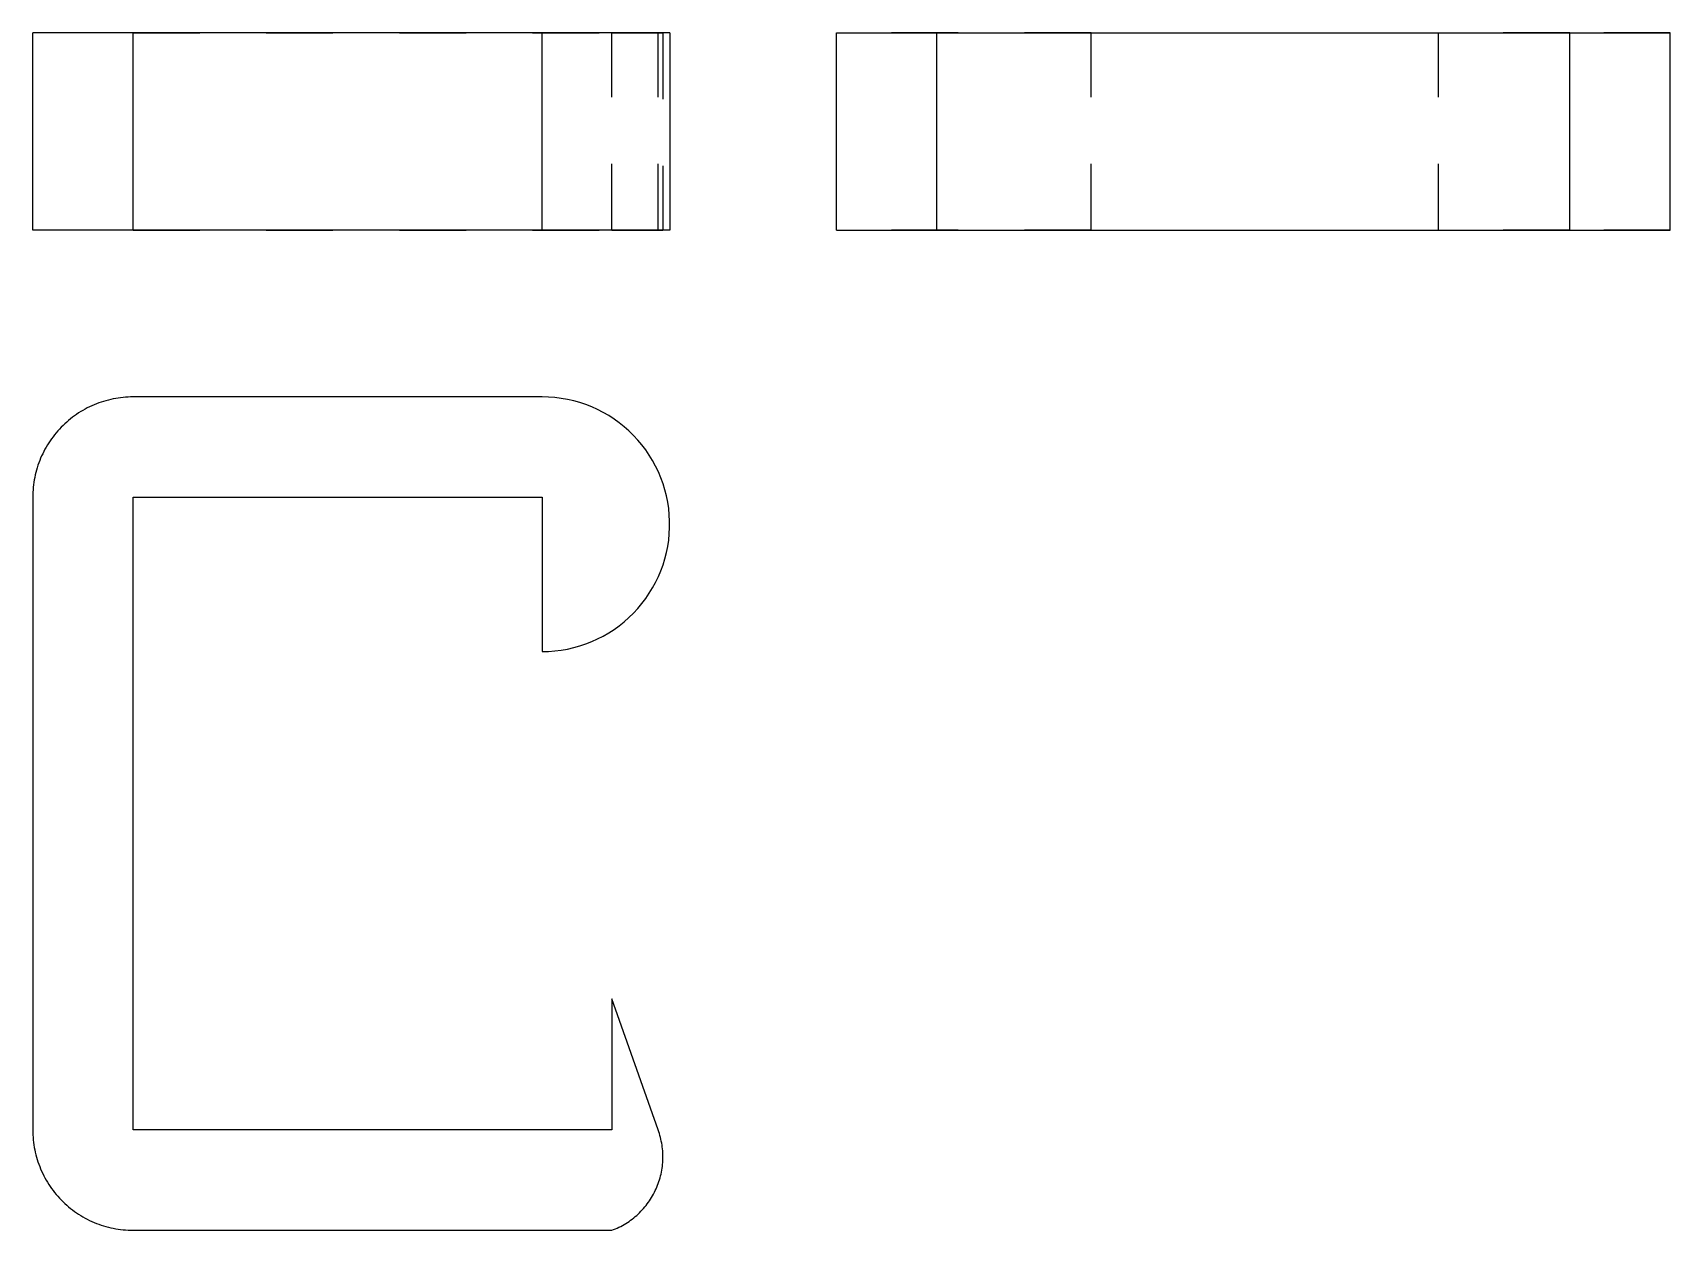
# Model space of a CAD drawing. Extents: x 0 to 2.46, y 0 to 1.8.
import ezdxf

# ---------------------------------------------------------------- set-up
doc = ezdxf.new("R2010")
doc.units = 0
doc.linetypes.add('HIDDEN', pattern=[0.062615, 0.041764, -0.020851])
for name, color, linetype in [('FRONT', 7, 'CONTINUOUS'), ('FRONT_HID', 7, 'HIDDEN'), ('LEFT', 7, 'CONTINUOUS'), ('LEFT_HID', 7, 'HIDDEN'), ('TOP', 7, 'CONTINUOUS')]:
    doc.layers.add(name, color=color, linetype=linetype)

msp = doc.modelspace()

# ---------------------------------------------------------------- linework, layer by layer
at = {"layer": 'FRONT'}
for p, q in [((0, 1.502763), (0, 1.799638)), ((0.15074, 1.799638), (0, 1.799638)), ((0.765296, 1.799638), (0.15074, 1.799638)), ((0.15074, 1.502763), (0.15074, 1.799638)), ((0.95662, 1.799638), (0.765296, 1.799638)), ((0.765296, 1.502763), (0.765296, 1.799638)), ((0.95662, 1.799638), (0.95662, 1.502763)), ((0.15074, 1.502763), (0, 1.502763)), ((0.765296, 1.502763), (0.15074, 1.502763)), ((0.95662, 1.502763), (0.765296, 1.502763))]:
    msp.add_line(p, q, dxfattribs=at)
at = {"layer": 'FRONT_HID', "linetype": 'HIDDEN'}
for p, q in [((0.15074, 1.799638), (0.869655, 1.799638)), ((0.869655, 1.799638), (0.15074, 1.799638)), ((0.869655, 1.502763), (0.869655, 1.799638)), ((0.869655, 1.799638), (0.946465, 1.799638)), ((0.939227, 1.799638), (0.869655, 1.799638)), ((0.869655, 1.502763), (0.869655, 1.799638)), ((0.869655, 1.502763), (0.869655, 1.799638)), ((0.939227, 1.502763), (0.939227, 1.799638)), ((0.946465, 1.799638), (0.939227, 1.799638)), ((0.946465, 1.799638), (0.946465, 1.502763)), ((0.15074, 1.502763), (0.869655, 1.502763)), ((0.869655, 1.502763), (0.15074, 1.502763)), ((0.869655, 1.502763), (0.946465, 1.502763)), ((0.939227, 1.502763), (0.869655, 1.502763)), ((0.946465, 1.502763), (0.939227, 1.502763))]:
    msp.add_line(p, q, dxfattribs=at)
at = {"layer": 'LEFT'}
for p, q in [((1.207081, 1.502763), (1.207081, 1.799638)), ((1.207081, 1.799638), (1.357821, 1.799638)), ((1.357821, 1.799638), (2.308643, 1.799638)), ((1.357821, 1.502763), (1.357821, 1.799638)), ((2.308643, 1.799638), (2.459383, 1.799638)), ((2.308643, 1.502763), (2.308643, 1.799638)), ((2.459383, 1.502763), (2.459383, 1.799638)), ((1.207081, 1.502763), (1.357821, 1.502763)), ((1.357821, 1.502763), (2.308643, 1.502763)), ((2.308643, 1.502763), (2.459383, 1.502763))]:
    msp.add_line(p, q, dxfattribs=at)
at = {"layer": 'LEFT_HID', "linetype": 'HIDDEN'}
for p, q in [((1.589729, 1.799638), (1.207081, 1.799638)), ((1.357821, 1.799638), (1.589729, 1.799638)), ((1.589729, 1.502763), (1.589729, 1.799638)), ((2.308643, 1.799638), (2.111521, 1.799638)), ((2.111521, 1.502763), (2.111521, 1.799638)), ((2.111521, 1.799638), (2.308643, 1.799638)), ((2.459383, 1.799638), (2.308643, 1.799638)), ((1.589729, 1.502763), (1.207081, 1.502763)), ((1.357821, 1.502763), (1.589729, 1.502763)), ((2.308643, 1.502763), (2.111521, 1.502763)), ((2.111521, 1.502763), (2.308643, 1.502763)), ((2.459383, 1.502763), (2.308643, 1.502763))]:
    msp.add_line(p, q, dxfattribs=at)
at = {"layer": 'TOP'}
for p, q in [((0.072139, 1.230188), (0.068957, 1.228188)), ((0.07537, 1.232107), (0.072139, 1.230188)), ((0.078648, 1.233946), (0.07537, 1.232107)), ((0.081971, 1.235702), (0.078648, 1.233946)), ((0.085336, 1.237375), (0.081971, 1.235702)), ((0.088743, 1.238963), (0.085336, 1.237375)), ((0.092187, 1.240466), (0.088743, 1.238963)), ((0.095669, 1.241883), (0.092187, 1.240466)), ((0.099184, 1.243212), (0.095669, 1.241883)), ((0.102731, 1.244453), (0.099184, 1.243212)), ((0.106309, 1.245606), (0.102731, 1.244453)), ((0.109914, 1.246669), (0.106309, 1.245606)), ((0.113544, 1.247641), (0.109914, 1.246669)), ((0.117197, 1.248523), (0.113544, 1.247641)), ((0.120872, 1.249314), (0.117197, 1.248523)), ((0.124564, 1.250013), (0.120872, 1.249314)), ((0.128273, 1.250619), (0.124564, 1.250013)), ((0.131997, 1.251133), (0.128273, 1.250619)), ((0.135731, 1.251554), (0.131997, 1.251133)), ((0.139475, 1.251881), (0.135731, 1.251554)), ((0.143226, 1.252115), (0.139475, 1.251881)), ((0.146982, 1.252256), (0.143226, 1.252115)), ((0.15074, 1.252303), (0.146982, 1.252256)), ((0.765296, 1.252303), (0.15074, 1.252303)), ((0.774833, 1.252065), (0.765296, 1.252303)), ((0.784346, 1.251352), (0.774833, 1.252065)), ((0.793811, 1.250166), (0.784346, 1.251352)), ((0.803206, 1.248509), (0.793811, 1.250166)), ((0.812507, 1.246386), (0.803206, 1.248509)), ((0.82169, 1.243803), (0.812507, 1.246386)), ((0.830733, 1.240764), (0.82169, 1.243803)), ((0.839613, 1.237279), (0.830733, 1.240764)), ((0.848308, 1.233356), (0.839613, 1.237279)), ((0.856798, 1.229003), (0.848308, 1.233356)), ((0.04283, 1.206815), (0.04024, 1.204092)), ((0.045488, 1.209472), (0.04283, 1.206815)), ((0.048211, 1.212063), (0.045488, 1.209472)), ((0.050998, 1.214585), (0.048211, 1.212063)), ((0.053846, 1.217036), (0.050998, 1.214585)), ((0.056755, 1.219416), (0.053846, 1.217036)), ((0.059723, 1.221722), (0.056755, 1.219416)), ((0.062747, 1.223954), (0.059723, 1.221722)), ((0.065825, 1.22611), (0.062747, 1.223954)), ((0.068957, 1.228188), (0.065825, 1.22611)), ((0.865059, 1.224234), (0.856798, 1.229003)), ((0.873073, 1.219058), (0.865059, 1.224234)), ((0.880818, 1.213489), (0.873073, 1.219058)), ((0.888277, 1.207541), (0.880818, 1.213489)), ((0.895429, 1.201229), (0.888277, 1.207541)), ((0.024115, 1.183346), (0.022115, 1.180164)), ((0.026193, 1.186477), (0.024115, 1.183346)), ((0.028348, 1.189556), (0.026193, 1.186477)), ((0.03058, 1.19258), (0.028348, 1.189556)), ((0.032887, 1.195547), (0.03058, 1.19258)), ((0.035266, 1.198456), (0.032887, 1.195547)), ((0.037718, 1.201305), (0.035266, 1.198456)), ((0.04024, 1.204092), (0.037718, 1.201305)), ((0.902259, 1.194568), (0.895429, 1.201229)), ((0.908747, 1.187575), (0.902259, 1.194568)), ((0.914879, 1.180267), (0.908747, 1.187575)), ((0.01042, 1.156634), (0.009091, 1.153119)), ((0.011837, 1.160115), (0.01042, 1.156634)), ((0.01334, 1.16356), (0.011837, 1.160115)), ((0.014928, 1.166966), (0.01334, 1.16356)), ((0.016601, 1.170332), (0.014928, 1.166966)), ((0.018357, 1.173655), (0.016601, 1.170332)), ((0.020195, 1.176933), (0.018357, 1.173655)), ((0.022115, 1.180164), (0.020195, 1.176933)), ((0.920639, 1.172663), (0.914879, 1.180267)), ((0.926013, 1.164781), (0.920639, 1.172663)), ((0.930988, 1.156641), (0.926013, 1.164781)), ((0.93555, 1.148263), (0.930988, 1.156641)), ((0.002989, 1.131431), (0.00229, 1.127738)), ((0.003779, 1.135105), (0.002989, 1.131431)), ((0.004661, 1.138759), (0.003779, 1.135105)), ((0.005634, 1.142389), (0.004661, 1.138759)), ((0.006697, 1.145994), (0.005634, 1.142389)), ((0.007849, 1.149571), (0.006697, 1.145994)), ((0.009091, 1.153119), (0.007849, 1.149571)), ((0.939689, 1.139668), (0.93555, 1.148263)), ((0.943395, 1.130877), (0.939689, 1.139668)), ((0.000187, 1.109076), (0.000047, 1.105321)), ((0.000421, 1.112827), (0.000187, 1.109076)), ((0.000749, 1.116571), (0.000421, 1.112827)), ((0.00117, 1.120306), (0.000749, 1.116571)), ((0.001684, 1.124029), (0.00117, 1.120306)), ((0.00229, 1.127738), (0.001684, 1.124029)), ((0.946657, 1.121913), (0.943395, 1.130877)), ((0.949469, 1.112797), (0.946657, 1.121913)), ((0.951823, 1.103552), (0.949469, 1.112797)), ((0.000047, 1.105321), (0, 1.101563)), ((0, 1.101563), (0, 0.15074)), ((0.15074, 0.15074), (0.15074, 1.101563)), ((0.15074, 1.101563), (0.765296, 1.101563)), ((0.765296, 1.101563), (0.765296, 0.869655)), ((0.953713, 1.094202), (0.951823, 1.103552)), ((0.955135, 1.084769), (0.953713, 1.094202)), ((0.956085, 1.075276), (0.955135, 1.084769)), ((0.956561, 1.065748), (0.956085, 1.075276)), ((0.956561, 1.056209), (0.956561, 1.065748)), ((0.953713, 1.027756), (0.955135, 1.037189)), ((0.955135, 1.037189), (0.956085, 1.046681)), ((0.956085, 1.046681), (0.956561, 1.056209)), ((0.946657, 1.000044), (0.949469, 1.00916)), ((0.949469, 1.00916), (0.951823, 1.018405)), ((0.951823, 1.018405), (0.953713, 1.027756)), ((0.939689, 0.98229), (0.943395, 0.99108)), ((0.943395, 0.99108), (0.946657, 1.000044)), ((0.926013, 0.957176), (0.930988, 0.965317)), ((0.930988, 0.965317), (0.93555, 0.973695)), ((0.93555, 0.973695), (0.939689, 0.98229)), ((0.908747, 0.934382), (0.914879, 0.94169)), ((0.914879, 0.94169), (0.920639, 0.949294)), ((0.920639, 0.949294), (0.926013, 0.957176)), ((0.880818, 0.908468), (0.888277, 0.914416)), ((0.888277, 0.914416), (0.895429, 0.920728)), ((0.895429, 0.920728), (0.902259, 0.927389)), ((0.902259, 0.927389), (0.908747, 0.934382)), ((0.839613, 0.884678), (0.848308, 0.888602)), ((0.848308, 0.888602), (0.856798, 0.892954)), ((0.856798, 0.892954), (0.865059, 0.897724)), ((0.865059, 0.897724), (0.873073, 0.902899)), ((0.873073, 0.902899), (0.880818, 0.908468)), ((0.765296, 0.869655), (0.774833, 0.869892)), ((0.774833, 0.869892), (0.784346, 0.870605)), ((0.784346, 0.870605), (0.793811, 0.871792)), ((0.793811, 0.871792), (0.803206, 0.873448)), ((0.803206, 0.873448), (0.812507, 0.875571)), ((0.812507, 0.875571), (0.82169, 0.878155)), ((0.82169, 0.878155), (0.830733, 0.881193)), ((0.830733, 0.881193), (0.839613, 0.884678)), ((0.939227, 0.15074), (0.869655, 0.347862)), ((0.869655, 0.347862), (0.869655, 0.15074)), ((0, 0.15074), (0.000047, 0.146982)), ((0.869655, 0.15074), (0.15074, 0.15074)), ((0.940205, 0.147981), (0.939227, 0.15074)), ((0.941113, 0.145199), (0.940205, 0.147981)), ((0.000047, 0.146982), (0.000187, 0.143226)), ((0.000187, 0.143226), (0.000421, 0.139475)), ((0.000421, 0.139475), (0.000749, 0.135731)), ((0.000749, 0.135731), (0.00117, 0.131997)), ((0.00117, 0.131997), (0.001684, 0.128273)), ((0.001684, 0.128273), (0.00229, 0.124564)), ((0.00229, 0.124564), (0.002989, 0.120872)), ((0.941952, 0.142395), (0.941113, 0.145199)), ((0.94272, 0.13957), (0.941952, 0.142395)), ((0.943418, 0.136728), (0.94272, 0.13957)), ((0.944045, 0.133869), (0.943418, 0.136728)), ((0.944601, 0.130995), (0.944045, 0.133869)), ((0.945084, 0.128108), (0.944601, 0.130995)), ((0.945496, 0.125211), (0.945084, 0.128108)), ((0.945835, 0.122303), (0.945496, 0.125211)), ((0.002989, 0.120872), (0.003779, 0.117197)), ((0.003779, 0.117197), (0.004661, 0.113544)), ((0.004661, 0.113544), (0.005634, 0.109914)), ((0.005634, 0.109914), (0.006697, 0.106309)), ((0.006697, 0.106309), (0.007849, 0.102731)), ((0.007849, 0.102731), (0.009091, 0.099184)), ((0.009091, 0.099184), (0.01042, 0.095669)), ((0.94561, 0.096016), (0.945927, 0.098926)), ((0.946102, 0.119389), (0.945835, 0.122303)), ((0.945927, 0.098926), (0.94617, 0.101843)), ((0.946295, 0.116468), (0.946102, 0.119389)), ((0.94617, 0.101843), (0.946341, 0.104765)), ((0.946416, 0.113544), (0.946295, 0.116468)), ((0.946341, 0.104765), (0.946439, 0.10769)), ((0.946464, 0.110617), (0.946416, 0.113544)), ((0.946439, 0.10769), (0.946464, 0.110617)), ((0.01042, 0.095669), (0.011837, 0.092187)), ((0.011837, 0.092187), (0.01334, 0.088743)), ((0.01334, 0.088743), (0.014928, 0.085336)), ((0.014928, 0.085336), (0.016601, 0.081971)), ((0.016601, 0.081971), (0.018357, 0.078648)), ((0.018357, 0.078648), (0.020195, 0.07537)), ((0.020195, 0.07537), (0.022115, 0.072139)), ((0.940498, 0.073205), (0.941385, 0.075994)), ((0.941385, 0.075994), (0.942201, 0.078805)), ((0.942201, 0.078805), (0.942948, 0.081635)), ((0.942948, 0.081635), (0.943623, 0.084483)), ((0.943623, 0.084483), (0.944228, 0.087347)), ((0.944228, 0.087347), (0.944761, 0.090225)), ((0.944761, 0.090225), (0.945222, 0.093115)), ((0.945222, 0.093115), (0.94561, 0.096016)), ((0.022115, 0.072139), (0.024115, 0.068957)), ((0.024115, 0.068957), (0.026193, 0.065825)), ((0.026193, 0.065825), (0.028348, 0.062747)), ((0.028348, 0.062747), (0.03058, 0.059723)), ((0.03058, 0.059723), (0.032887, 0.056755)), ((0.032887, 0.056755), (0.035266, 0.053846)), ((0.035266, 0.053846), (0.037718, 0.050998)), ((0.037718, 0.050998), (0.04024, 0.048211)), ((0.927934, 0.046852), (0.929482, 0.049336)), ((0.929482, 0.049336), (0.930967, 0.051858)), ((0.930967, 0.051858), (0.932389, 0.054417)), ((0.932389, 0.054417), (0.933746, 0.05701)), ((0.933746, 0.05701), (0.935039, 0.059636)), ((0.935039, 0.059636), (0.936265, 0.062294)), ((0.936265, 0.062294), (0.937425, 0.064981)), ((0.937425, 0.064981), (0.938518, 0.067696)), ((0.938518, 0.067696), (0.939542, 0.070438)), ((0.939542, 0.070438), (0.940498, 0.073205)), ((0.04024, 0.048211), (0.04283, 0.045488)), ((0.04283, 0.045488), (0.045488, 0.04283)), ((0.045488, 0.04283), (0.048211, 0.04024)), ((0.048211, 0.04024), (0.050998, 0.037718)), ((0.050998, 0.037718), (0.053846, 0.035266)), ((0.053846, 0.035266), (0.056755, 0.032887)), ((0.056755, 0.032887), (0.059723, 0.03058)), ((0.059723, 0.03058), (0.062747, 0.028348)), ((0.062747, 0.028348), (0.065825, 0.026193)), ((0.065825, 0.026193), (0.068957, 0.024115)), ((0.909256, 0.024414), (0.911369, 0.02644)), ((0.911369, 0.02644), (0.913431, 0.028518)), ((0.913431, 0.028518), (0.91544, 0.030646)), ((0.91544, 0.030646), (0.917395, 0.032824)), ((0.917395, 0.032824), (0.919296, 0.03505)), ((0.919296, 0.03505), (0.92114, 0.037323)), ((0.92114, 0.037323), (0.922927, 0.039641)), ((0.922927, 0.039641), (0.924656, 0.042003)), ((0.924656, 0.042003), (0.926325, 0.044407)), ((0.926325, 0.044407), (0.927934, 0.046852)), ((0.068957, 0.024115), (0.072139, 0.022115)), ((0.072139, 0.022115), (0.07537, 0.020195)), ((0.07537, 0.020195), (0.078648, 0.018357)), ((0.078648, 0.018357), (0.081971, 0.016601)), ((0.081971, 0.016601), (0.085336, 0.014928)), ((0.085336, 0.014928), (0.088743, 0.01334)), ((0.088743, 0.01334), (0.092187, 0.011837)), ((0.092187, 0.011837), (0.095669, 0.01042)), ((0.095669, 0.01042), (0.099184, 0.009091)), ((0.099184, 0.009091), (0.102731, 0.007849)), ((0.102731, 0.007849), (0.106309, 0.006697)), ((0.106309, 0.006697), (0.109914, 0.005634)), ((0.109914, 0.005634), (0.113544, 0.004661)), ((0.113544, 0.004661), (0.117197, 0.003779)), ((0.117197, 0.003779), (0.120872, 0.002989)), ((0.120872, 0.002989), (0.124564, 0.00229)), ((0.124564, 0.00229), (0.128273, 0.001684)), ((0.128273, 0.001684), (0.131997, 0.00117)), ((0.131997, 0.00117), (0.135731, 0.000749)), ((0.135731, 0.000749), (0.139475, 0.000421)), ((0.139475, 0.000421), (0.143226, 0.000187)), ((0.143226, 0.000187), (0.146982, 0.000047)), ((0.146982, 0.000047), (0.15074, 0)), ((0.15074, 0), (0.869655, 0)), ((0.869655, 0), (0.872388, 0.001046)), ((0.872388, 0.001046), (0.875095, 0.00216)), ((0.875095, 0.00216), (0.877773, 0.003341)), ((0.877773, 0.003341), (0.880421, 0.004588)), ((0.880421, 0.004588), (0.883037, 0.005901)), ((0.883037, 0.005901), (0.885619, 0.007279)), ((0.885619, 0.007279), (0.888166, 0.008721)), ((0.888166, 0.008721), (0.890677, 0.010226)), ((0.890677, 0.010226), (0.893149, 0.011793)), ((0.893149, 0.011793), (0.895582, 0.013421)), ((0.895582, 0.013421), (0.897973, 0.015109)), ((0.897973, 0.015109), (0.900321, 0.016856)), ((0.900321, 0.016856), (0.902625, 0.018662)), ((0.902625, 0.018662), (0.904883, 0.020524)), ((0.904883, 0.020524), (0.907094, 0.022442)), ((0.907094, 0.022442), (0.909256, 0.024414))]:
    msp.add_line(p, q, dxfattribs=at)

doc.saveas('drawing.dxf')
